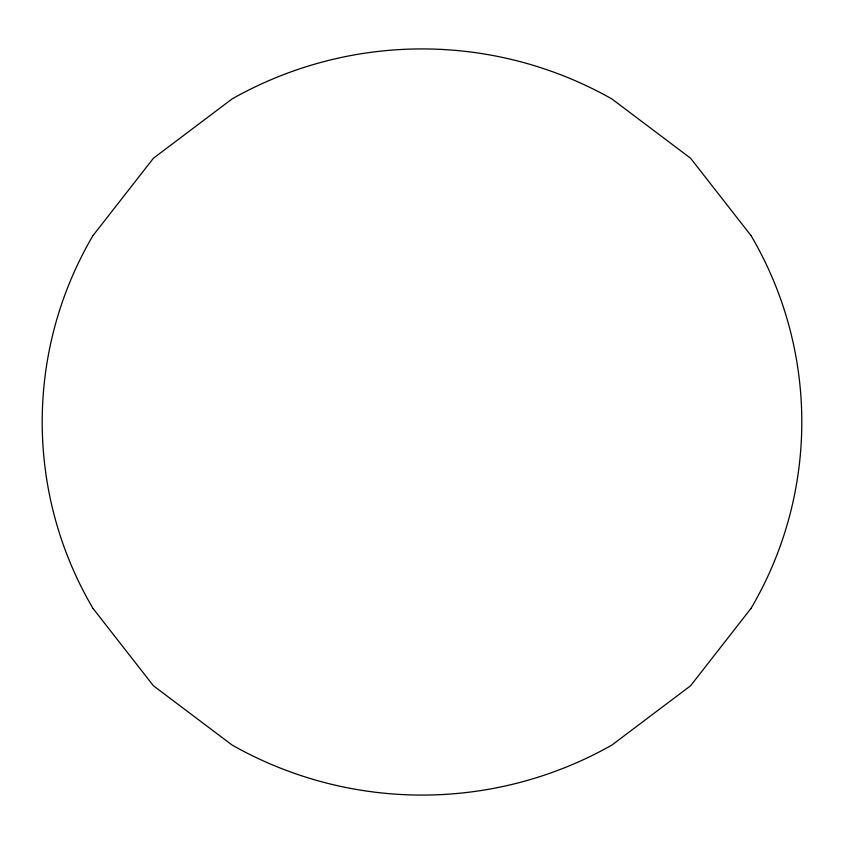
<?xml version="1.0" encoding="UTF-8"?>
<svg xmlns="http://www.w3.org/2000/svg" width="844" height="844" viewBox="0 0 844 844"><rect width="100%" height="100%" fill="white"/><g stroke="black" fill="none" stroke-linecap="round" stroke-linejoin="round"><path stroke-width="1.27" d="M93.083 235.476L153.439 158.208L232.1 98.927A385.539 385.539 0 0 1 611.889 98.948L690.561 158.208L750.917 235.476M750.917 608.524L690.561 685.792L611.9 745.073A385.539 385.539 0 0 1 232.111 745.052L153.439 685.792L93.083 608.524M750.938 235.455A367.541 367.541 0 0 1 750.938 608.545M93.062 608.545A367.541 367.541 0 0 1 93.062 235.455"/></g></svg>
